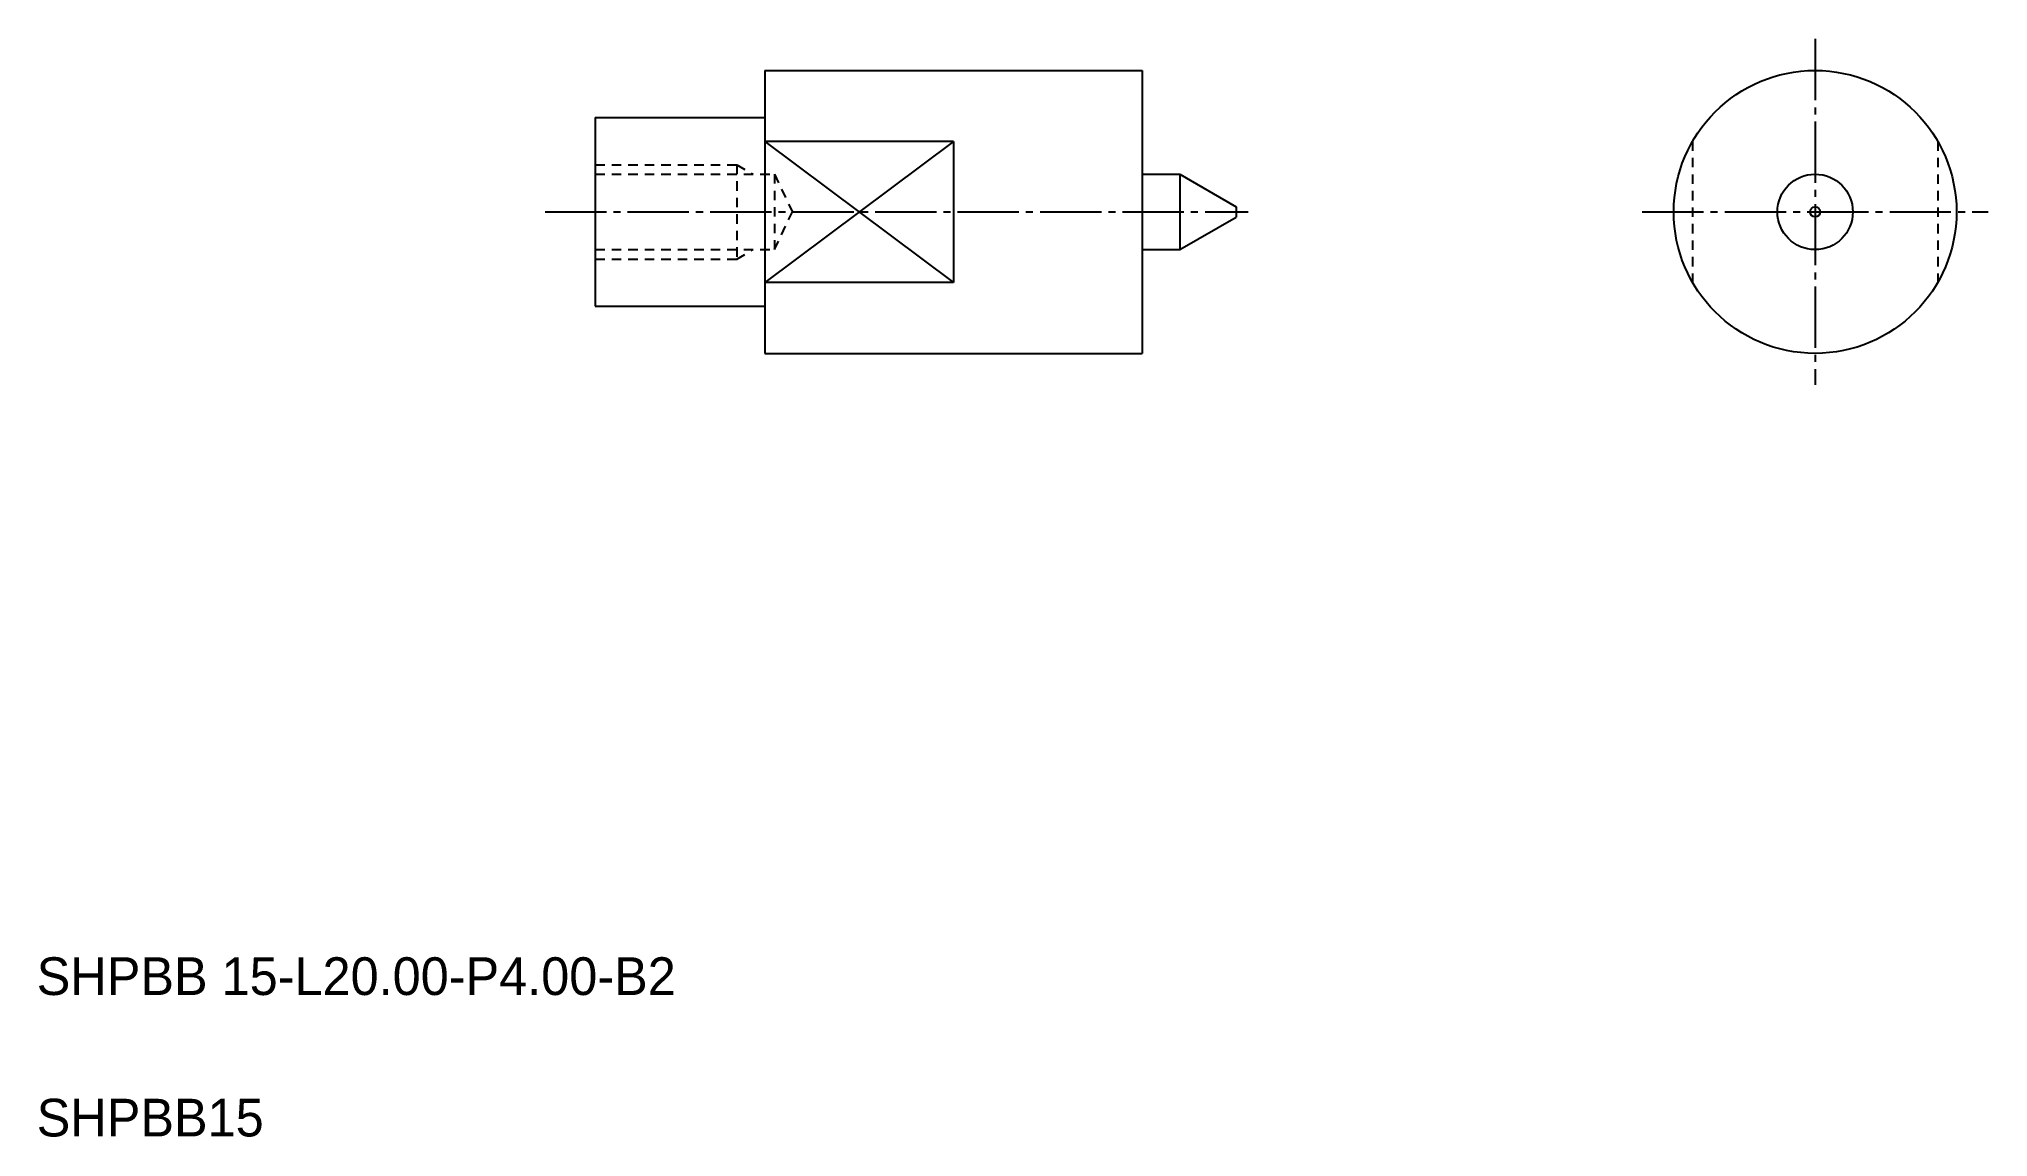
# Model space of a CAD drawing. Extents: x 5 to 109, y 5 to 63.
import ezdxf

# ---------------------------------------------------------------- set-up
doc = ezdxf.new("R2010")
doc.units = 0
doc.header["$LTSCALE"] = 0.25
doc.linetypes.add('CENTER', pattern=[17.5, 13, -1.5, 1.5, -1.5])
doc.linetypes.add('DASHED', pattern=[3.5, 2, -1.5])
doc.layers.get('0').update_dxf_attribs({"linetype": 'CONTINUOUS'})
doc.layers.add('CENTER', color=1, linetype='CENTER')

msp = doc.modelspace()

# ---------------------------------------------------------------- linework, layer by layer
for p, q in [((43.63, 61.52), (43.63, 46.52)), ((43.63, 61.52), (63.63, 61.52)), ((48.63, 61.52), (48.63, 61.52)), ((53.63, 61.52), (53.63, 61.52)), ((63.63, 61.52), (63.63, 46.52)), ((34.63, 59.02), (34.63, 49.02)), ((34.63, 59.02), (43.63, 59.02)), ((53.63, 57.76), (43.63, 57.76)), ((53.63, 57.76), (53.63, 50.28)), ((63.63, 56.02), (65.63, 56.02)), ((65.63, 56.02), (65.63, 52.02)), ((65.63, 56.02), (68.63, 54.29)), ((68.63, 54.29), (68.63, 53.75)), ((65.63, 52.02), (68.63, 53.75)), ((63.63, 52.02), (65.63, 52.02)), ((53.63, 50.28), (43.63, 50.28)), ((34.63, 49.02), (43.63, 49.02)), ((43.63, 46.52), (63.63, 46.52))]:
    msp.add_line(p, q)
at = {"color": 3}
for p, q in [((43.63, 57.76), (53.63, 50.28)), ((53.63, 57.76), (43.63, 50.28))]:
    msp.add_line(p, q, dxfattribs=at)
at = {"color": 3, "linetype": 'DASHED'}
for p, q in [((92.83, 57.76), (92.83, 50.28)), ((105.83, 57.76), (105.83, 50.28)), ((34.63, 56.52), (42.13, 56.52)), ((34.63, 56.02), (44.13, 56.02)), ((42.13, 56.52), (42.13, 51.52)), ((42.13, 56.52), (43, 56.02)), ((44.13, 56.02), (44.13, 52.02)), ((44.13, 56.02), (45.08, 54.02)), ((44.13, 52.02), (45.08, 54.02)), ((34.63, 52.02), (44.13, 52.02)), ((42.13, 51.52), (43, 52.02)), ((34.63, 51.52), (42.13, 51.52))]:
    msp.add_line(p, q, dxfattribs=at)
for radius in [7.5, 2, 0.268]:
    msp.add_circle((99.33, 54.02), radius)
at = {"layer": 'CENTER', "color": 1, "linetype": 'CENTER'}
for p, q in [((99.33, 63.19), (99.33, 44.85)), ((31.97, 54.02), (69.25, 54.02)), ((90.16, 54.02), (108.5, 54.02))]:
    msp.add_line(p, q, dxfattribs=at)

# ---------------------------------------------------------------- texts
for s, p in [('SHPBB 15-L20.00-P4.00-B2', (5, 12.5)), ('SHPBB15', (5, 5))]:
    msp.add_text(s, height=2).set_placement(p)

doc.saveas('drawing.dxf')
